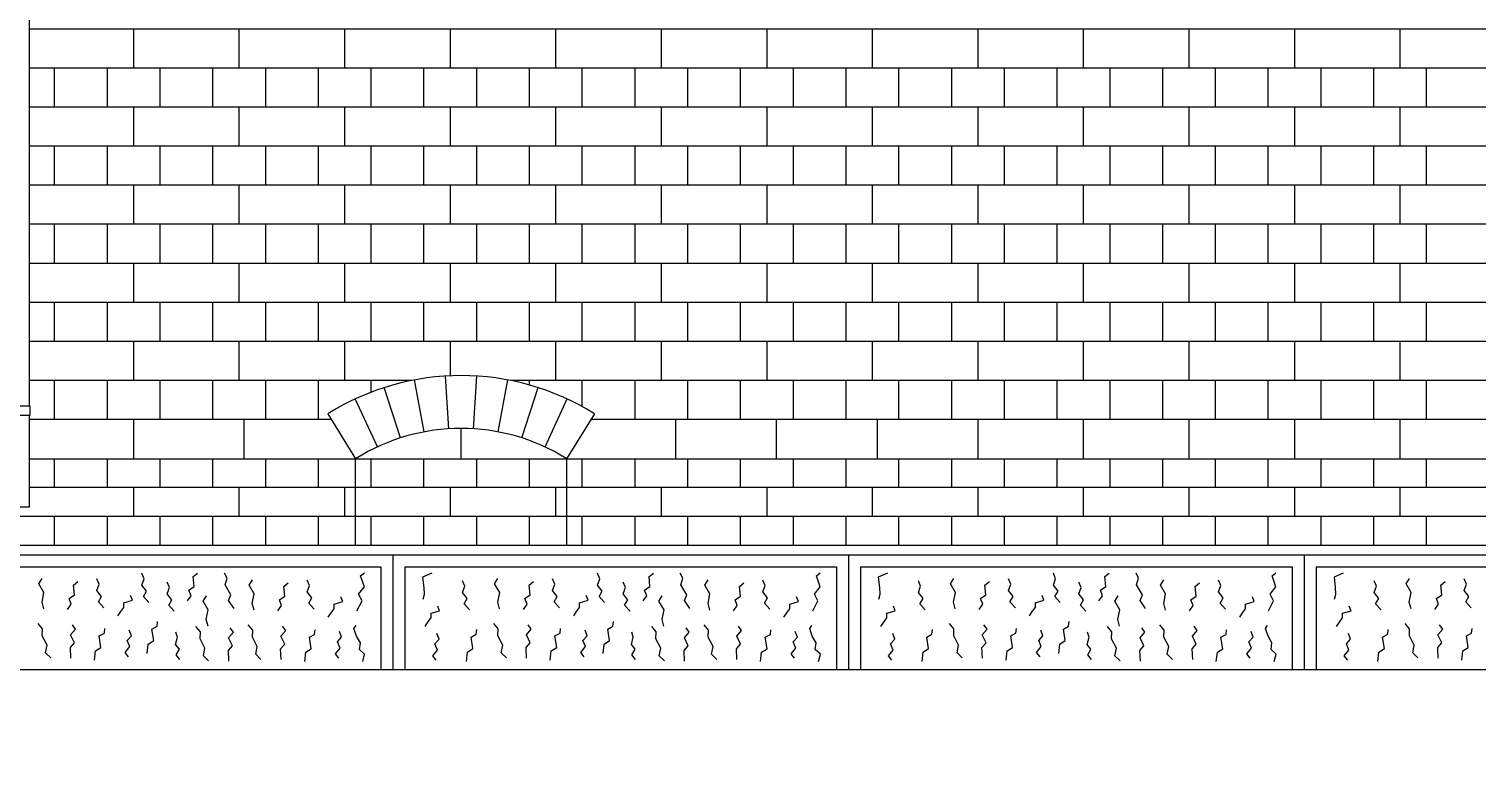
# Model space of a CAD drawing. Extents: x 138805 to 172445, y -129942 to -106182.
# Drawn here: x 148149 to 151167, y -122456 to -120921 of the extents above; entities that cross this region are included whole.
import ezdxf

# ---------------------------------------------------------------- set-up
doc = ezdxf.new("R2010")
doc.units = 0
doc.header["$LTSCALE"] = 50
doc.header["$MEASUREMENT"] = 0
for name, color, linetype in [('ele-3', 6, 'CONTINUOUS'), ('h', 5, 'CONTINUOUS'), ('HAT', 5, 'CONTINUOUS'), ('W-2', 2, 'CONTINUOUS'), ('WID', 4, 'CONTINUOUS')]:
    doc.layers.add(name, color=color, linetype=linetype)

msp = doc.modelspace()

# ---------------------------------------------------------------- linework, layer by layer
at = {"layer": 'ele-3'}
for p, q in [((148922.9, -121773.1), (148889.4, -121668.4)), ((148972.8, -121760.5), (148952.5, -121652.4)), ((149023.9, -121754.2), (149017.1, -121644.4)), ((149075.4, -121754.2), (149082.2, -121644.4)), ((149126.5, -121760.5), (149146.8, -121652.4)), ((149176.4, -121773.1), (149209.9, -121668.4)), ((148874.9, -121791.9), (148828.7, -121692)), ((149224.4, -121791.9), (149270.6, -121692)), ((148771.4, -121723), (148829.6, -121816.3)), ((149269.6, -121816.3), (149327.9, -121723)), ((148149.6, -121816.3), (148829.6, -121816.3)), ((149269.6, -121816.3), (151419.6, -121816.3)), ((148829.6, -121876.3), (148149.6, -121876.3)), ((151419.6, -121876.3), (149269.6, -121876.3)), ((148074.6, -121936.3), (148829.6, -121936.3)), ((149269.6, -121936.3), (151419.6, -121936.3))]:
    msp.add_line(p, q, dxfattribs=at)
for points in [[(148149.6, -121706.3), (148149.6, -120860.6)], [(148074.6, -121726.3), (148074.6, -121916.3), (148149.6, -121916.3), (148149.6, -121726.3)], [(148202.1, -121876.3), (148202.1, -121816.3)], [(148312.1, -121876.3), (148312.1, -121816.3)], [(148422.1, -121876.3), (148422.1, -121816.3)], [(148532.1, -121876.3), (148532.1, -121816.3)], [(148642.1, -121876.3), (148642.1, -121816.3)], [(148752.1, -121876.3), (148752.1, -121816.3)], [(149302.1, -121876.3), (149302.1, -121816.3)], [(149412.1, -121876.3), (149412.1, -121816.3)], [(149522.1, -121876.3), (149522.1, -121816.3)], [(149632.1, -121876.3), (149632.1, -121816.3)], [(149742.1, -121876.3), (149742.1, -121816.3)], [(149852.1, -121876.3), (149852.1, -121816.3)], [(149962.1, -121876.3), (149962.1, -121816.3)], [(150072.1, -121876.3), (150072.1, -121816.3)], [(150182.1, -121876.3), (150182.1, -121816.3)], [(150292.1, -121876.3), (150292.1, -121816.3)], [(150402.1, -121876.3), (150402.1, -121816.3)], [(150512.1, -121876.3), (150512.1, -121816.3)], [(150622.1, -121876.3), (150622.1, -121816.3)], [(150732.1, -121876.3), (150732.1, -121816.3)], [(150842.1, -121876.3), (150842.1, -121816.3)], [(150952.1, -121876.3), (150952.1, -121816.3)], [(151062.1, -121876.3), (151062.1, -121816.3)], [(148367.1, -121936.3), (148367.1, -121876.3)], [(148587.1, -121936.3), (148587.1, -121876.3)], [(148807.1, -121936.3), (148807.1, -121876.3)], [(149467.1, -121936.3), (149467.1, -121876.3)], [(149687.1, -121936.3), (149687.1, -121876.3)], [(149907.1, -121936.3), (149907.1, -121876.3)], [(150127.1, -121936.3), (150127.1, -121876.3)], [(150347.1, -121936.3), (150347.1, -121876.3)], [(150567.1, -121936.3), (150567.1, -121876.3)], [(150787.1, -121936.3), (150787.1, -121876.3)], [(151007.1, -121936.3), (151007.1, -121876.3)], [(148202.1, -121996.3), (148202.1, -121936.3)], [(148312.1, -121996.3), (148312.1, -121936.3)], [(148422.1, -121996.3), (148422.1, -121936.3)], [(148532.1, -121996.3), (148532.1, -121936.3)], [(148642.1, -121996.3), (148642.1, -121936.3)], [(148752.1, -121996.3), (148752.1, -121936.3)], [(149302.1, -121996.3), (149302.1, -121936.3)], [(149412.1, -121996.3), (149412.1, -121936.3)], [(149522.1, -121996.3), (149522.1, -121936.3)], [(149632.1, -121996.3), (149632.1, -121936.3)], [(149742.1, -121996.3), (149742.1, -121936.3)], [(149852.1, -121996.3), (149852.1, -121936.3)], [(149962.1, -121996.3), (149962.1, -121936.3)], [(150072.1, -121996.3), (150072.1, -121936.3)], [(150182.1, -121996.3), (150182.1, -121936.3)], [(150292.1, -121996.3), (150292.1, -121936.3)], [(150402.1, -121996.3), (150402.1, -121936.3)], [(150512.1, -121996.3), (150512.1, -121936.3)], [(150622.1, -121996.3), (150622.1, -121936.3)], [(150732.1, -121996.3), (150732.1, -121936.3)], [(150842.1, -121996.3), (150842.1, -121936.3)], [(150952.1, -121996.3), (150952.1, -121936.3)], [(151062.1, -121996.3), (151062.1, -121936.3)]]:
    msp.add_lwpolyline(points, dxfattribs=at)
for radius in [525.7, 415.7]:
    msp.add_arc((149049.6, -122169), radius, 58.0436, 121.9564, dxfattribs=at)
at = {"layer": 'h'}
for p, q in [((153402.1, -120921.5), (148149.6, -120921.5)), ((153402.1, -121002.8), (148149.6, -121002.8)), ((153402.1, -121084.2), (148149.6, -121084.2)), ((153402.1, -121165.5), (148149.6, -121165.5)), ((153402.1, -121246.9), (148149.6, -121246.9)), ((153402.1, -121328.2), (148149.6, -121328.2)), ((153402.1, -121409.6), (148149.6, -121409.6)), ((153402.1, -121490.9), (148149.6, -121490.9)), ((153402.1, -121572.3), (148149.6, -121572.3)), ((148946.1, -121653.6), (148149.6, -121653.6)), ((151536.1, -121653.6), (149153.1, -121653.6)), ((148778.9, -121735), (148149.6, -121735)), ((151368.9, -121735), (149320.4, -121735))]:
    msp.add_line(p, q, dxfattribs=at)
for points in [[(148367.1, -121002.8), (148367.1, -120921.5)], [(148587.1, -121002.8), (148587.1, -120921.5)], [(148807.1, -121002.8), (148807.1, -120921.5)], [(149027.1, -121002.8), (149027.1, -120921.5)], [(149247.1, -121002.8), (149247.1, -120921.5)], [(149467.1, -121002.8), (149467.1, -120921.5)], [(149687.1, -121002.8), (149687.1, -120921.5)], [(149907.1, -121002.8), (149907.1, -120921.5)], [(150127.1, -121002.8), (150127.1, -120921.5)], [(150347.1, -121002.8), (150347.1, -120921.5)], [(150567.1, -121002.8), (150567.1, -120921.5)], [(150787.1, -121002.8), (150787.1, -120921.5)], [(151007.1, -121002.8), (151007.1, -120921.5)], [(148202.1, -121084.2), (148202.1, -121002.8)], [(148312.1, -121084.2), (148312.1, -121002.8)], [(148422.1, -121084.2), (148422.1, -121002.8)], [(148532.1, -121084.2), (148532.1, -121002.8)], [(148642.1, -121084.2), (148642.1, -121002.8)], [(148752.1, -121084.2), (148752.1, -121002.8)], [(148862.1, -121084.2), (148862.1, -121002.8)], [(148972.1, -121084.2), (148972.1, -121002.8)], [(149082.1, -121084.2), (149082.1, -121002.8)], [(149192.1, -121084.2), (149192.1, -121002.8)], [(149302.1, -121084.2), (149302.1, -121002.8)], [(149412.1, -121084.2), (149412.1, -121002.8)], [(149522.1, -121084.2), (149522.1, -121002.8)], [(149632.1, -121084.2), (149632.1, -121002.8)], [(149742.1, -121084.2), (149742.1, -121002.8)], [(149852.1, -121084.2), (149852.1, -121002.8)], [(149962.1, -121084.2), (149962.1, -121002.8)], [(150072.1, -121084.2), (150072.1, -121002.8)], [(150182.1, -121084.2), (150182.1, -121002.8)], [(150292.1, -121084.2), (150292.1, -121002.8)], [(150402.1, -121084.2), (150402.1, -121002.8)], [(150512.1, -121084.2), (150512.1, -121002.8)], [(150622.1, -121084.2), (150622.1, -121002.8)], [(150732.1, -121084.2), (150732.1, -121002.8)], [(150842.1, -121084.2), (150842.1, -121002.8)], [(150952.1, -121084.2), (150952.1, -121002.8)], [(151062.1, -121084.2), (151062.1, -121002.8)], [(148367.1, -121165.5), (148367.1, -121084.2)], [(148587.1, -121165.5), (148587.1, -121084.2)], [(148807.1, -121165.5), (148807.1, -121084.2)], [(149027.1, -121165.5), (149027.1, -121084.2)], [(149247.1, -121165.5), (149247.1, -121084.2)], [(149467.1, -121165.5), (149467.1, -121084.2)], [(149687.1, -121165.5), (149687.1, -121084.2)], [(149907.1, -121165.5), (149907.1, -121084.2)], [(150127.1, -121165.5), (150127.1, -121084.2)], [(150347.1, -121165.5), (150347.1, -121084.2)], [(150567.1, -121165.5), (150567.1, -121084.2)], [(150787.1, -121165.5), (150787.1, -121084.2)], [(151007.1, -121165.5), (151007.1, -121084.2)], [(148202.1, -121246.9), (148202.1, -121165.5)], [(148312.1, -121246.9), (148312.1, -121165.5)], [(148422.1, -121246.9), (148422.1, -121165.5)], [(148532.1, -121246.9), (148532.1, -121165.5)], [(148642.1, -121246.9), (148642.1, -121165.5)], [(148752.1, -121246.9), (148752.1, -121165.5)], [(148862.1, -121246.9), (148862.1, -121165.5)], [(148972.1, -121246.9), (148972.1, -121165.5)], [(149082.1, -121246.9), (149082.1, -121165.5)], [(149192.1, -121246.9), (149192.1, -121165.5)], [(149302.1, -121246.9), (149302.1, -121165.5)], [(149412.1, -121246.9), (149412.1, -121165.5)], [(149522.1, -121246.9), (149522.1, -121165.5)], [(149632.1, -121246.9), (149632.1, -121165.5)], [(149742.1, -121246.9), (149742.1, -121165.5)], [(149852.1, -121246.9), (149852.1, -121165.5)], [(149962.1, -121246.9), (149962.1, -121165.5)], [(150072.1, -121246.9), (150072.1, -121165.5)], [(150182.1, -121246.9), (150182.1, -121165.5)], [(150292.1, -121246.9), (150292.1, -121165.5)], [(150402.1, -121246.9), (150402.1, -121165.5)], [(150512.1, -121246.9), (150512.1, -121165.5)], [(150622.1, -121246.9), (150622.1, -121165.5)], [(150732.1, -121246.9), (150732.1, -121165.5)], [(150842.1, -121246.9), (150842.1, -121165.5)], [(150952.1, -121246.9), (150952.1, -121165.5)], [(151062.1, -121246.9), (151062.1, -121165.5)], [(148367.1, -121328.2), (148367.1, -121246.9)], [(148587.1, -121328.2), (148587.1, -121246.9)], [(148807.1, -121328.2), (148807.1, -121246.9)], [(149027.1, -121328.2), (149027.1, -121246.9)], [(149247.1, -121328.2), (149247.1, -121246.9)], [(149467.1, -121328.2), (149467.1, -121246.9)], [(149687.1, -121328.2), (149687.1, -121246.9)], [(149907.1, -121328.2), (149907.1, -121246.9)], [(150127.1, -121328.2), (150127.1, -121246.9)], [(150347.1, -121328.2), (150347.1, -121246.9)], [(150567.1, -121328.2), (150567.1, -121246.9)], [(150787.1, -121328.2), (150787.1, -121246.9)], [(151007.1, -121328.2), (151007.1, -121246.9)], [(148202.1, -121409.6), (148202.1, -121328.2)], [(148312.1, -121409.6), (148312.1, -121328.2)], [(148422.1, -121409.6), (148422.1, -121328.2)], [(148532.1, -121409.6), (148532.1, -121328.2)], [(148642.1, -121409.6), (148642.1, -121328.2)], [(148752.1, -121409.6), (148752.1, -121328.2)], [(148862.1, -121409.6), (148862.1, -121328.2)], [(148972.1, -121409.6), (148972.1, -121328.2)], [(149082.1, -121409.6), (149082.1, -121328.2)], [(149192.1, -121409.6), (149192.1, -121328.2)], [(149302.1, -121409.6), (149302.1, -121328.2)], [(149412.1, -121409.6), (149412.1, -121328.2)], [(149522.1, -121409.6), (149522.1, -121328.2)], [(149632.1, -121409.6), (149632.1, -121328.2)], [(149742.1, -121409.6), (149742.1, -121328.2)], [(149852.1, -121409.6), (149852.1, -121328.2)], [(149962.1, -121409.6), (149962.1, -121328.2)], [(150072.1, -121409.6), (150072.1, -121328.2)], [(150182.1, -121409.6), (150182.1, -121328.2)], [(150292.1, -121409.6), (150292.1, -121328.2)], [(150402.1, -121409.6), (150402.1, -121328.2)], [(150512.1, -121409.6), (150512.1, -121328.2)], [(150622.1, -121409.6), (150622.1, -121328.2)], [(150732.1, -121409.6), (150732.1, -121328.2)], [(150842.1, -121409.6), (150842.1, -121328.2)], [(150952.1, -121409.6), (150952.1, -121328.2)], [(151062.1, -121409.6), (151062.1, -121328.2)], [(148367.1, -121490.9), (148367.1, -121409.6)], [(148587.1, -121490.9), (148587.1, -121409.6)], [(148807.1, -121490.9), (148807.1, -121409.6)], [(149027.1, -121490.9), (149027.1, -121409.6)], [(149247.1, -121490.9), (149247.1, -121409.6)], [(149467.1, -121490.9), (149467.1, -121409.6)], [(149687.1, -121490.9), (149687.1, -121409.6)], [(149907.1, -121490.9), (149907.1, -121409.6)], [(150127.1, -121490.9), (150127.1, -121409.6)], [(150347.1, -121490.9), (150347.1, -121409.6)], [(150567.1, -121490.9), (150567.1, -121409.6)], [(150787.1, -121490.9), (150787.1, -121409.6)], [(151007.1, -121490.9), (151007.1, -121409.6)], [(148202.1, -121572.3), (148202.1, -121490.9)], [(148312.1, -121572.3), (148312.1, -121490.9)], [(148422.1, -121572.3), (148422.1, -121490.9)], [(148532.1, -121572.3), (148532.1, -121490.9)], [(148642.1, -121572.3), (148642.1, -121490.9)], [(148752.1, -121572.3), (148752.1, -121490.9)], [(148862.1, -121572.3), (148862.1, -121490.9)], [(148972.1, -121572.3), (148972.1, -121490.9)], [(149082.1, -121572.3), (149082.1, -121490.9)], [(149192.1, -121572.3), (149192.1, -121490.9)], [(149302.1, -121572.3), (149302.1, -121490.9)], [(149412.1, -121572.3), (149412.1, -121490.9)], [(149522.1, -121572.3), (149522.1, -121490.9)], [(149632.1, -121572.3), (149632.1, -121490.9)], [(149742.1, -121572.3), (149742.1, -121490.9)], [(149852.1, -121572.3), (149852.1, -121490.9)], [(149962.1, -121572.3), (149962.1, -121490.9)], [(150072.1, -121572.3), (150072.1, -121490.9)], [(150182.1, -121572.3), (150182.1, -121490.9)], [(150292.1, -121572.3), (150292.1, -121490.9)], [(150402.1, -121572.3), (150402.1, -121490.9)], [(150512.1, -121572.3), (150512.1, -121490.9)], [(150622.1, -121572.3), (150622.1, -121490.9)], [(150732.1, -121572.3), (150732.1, -121490.9)], [(150842.1, -121572.3), (150842.1, -121490.9)], [(150952.1, -121572.3), (150952.1, -121490.9)], [(151062.1, -121572.3), (151062.1, -121490.9)], [(148367.1, -121653.6), (148367.1, -121572.3)], [(148587.1, -121653.6), (148587.1, -121572.3)], [(148807.1, -121653.6), (148807.1, -121572.3)], [(149027.1, -121643.8), (149027.1, -121572.3)], [(149247.1, -121653.6), (149247.1, -121572.3)], [(149467.1, -121653.6), (149467.1, -121572.3)], [(149687.1, -121653.6), (149687.1, -121572.3)], [(149907.1, -121653.6), (149907.1, -121572.3)], [(150127.1, -121653.6), (150127.1, -121572.3)], [(150347.1, -121653.6), (150347.1, -121572.3)], [(150567.1, -121653.6), (150567.1, -121572.3)], [(150787.1, -121653.6), (150787.1, -121572.3)], [(151007.1, -121653.6), (151007.1, -121572.3)], [(148202.1, -121735), (148202.1, -121653.6)], [(148312.1, -121735), (148312.1, -121653.6)], [(148422.1, -121735), (148422.1, -121653.6)], [(148532.1, -121735), (148532.1, -121653.6)], [(148642.1, -121735), (148642.1, -121653.6)], [(148752.1, -121735), (148752.1, -121653.6)], [(148862.1, -121677.9), (148862.1, -121653.6)], [(149192.1, -121663), (149192.1, -121653.6)], [(149302.1, -121708), (149302.1, -121653.6)], [(149412.1, -121735), (149412.1, -121653.6)], [(149522.1, -121735), (149522.1, -121653.6)], [(149632.1, -121735), (149632.1, -121653.6)], [(149742.1, -121735), (149742.1, -121653.6)], [(149852.1, -121735), (149852.1, -121653.6)], [(149962.1, -121735), (149962.1, -121653.6)], [(150072.1, -121735), (150072.1, -121653.6)], [(150182.1, -121735), (150182.1, -121653.6)], [(150292.1, -121735), (150292.1, -121653.6)], [(150402.1, -121735), (150402.1, -121653.6)], [(150512.1, -121735), (150512.1, -121653.6)], [(150622.1, -121735), (150622.1, -121653.6)], [(150732.1, -121735), (150732.1, -121653.6)], [(150842.1, -121735), (150842.1, -121653.6)], [(150952.1, -121735), (150952.1, -121653.6)], [(151062.1, -121735), (151062.1, -121653.6)], [(148367.1, -121816.3), (148367.1, -121735)], [(148597.1, -121816.3), (148597.1, -121735)], [(149497.1, -121816.3), (149497.1, -121735)], [(149707.1, -121816.3), (149707.1, -121735)], [(149917.1, -121816.3), (149917.1, -121735)], [(150127.1, -121816.3), (150127.1, -121735)], [(150347.1, -121816.3), (150347.1, -121735)], [(150567.1, -121816.3), (150567.1, -121735)], [(150787.1, -121816.3), (150787.1, -121735)], [(151007.1, -121816.3), (151007.1, -121735)], [(148179.6, -122129.1), (148175.9, -122115), (148179.9, -122094.8), (148169.3, -122076.9), (148176.3, -122066.1)], [(148304.8, -122127), (148293.5, -122114.7), (148300, -122103.4), (148290.3, -122091), (148295.1, -122077.5), (148290.3, -122066.2)], [(148398.5, -122115.7), (148387.2, -122103.4), (148393.7, -122092), (148384, -122079.7), (148388.8, -122066.2), (148384, -122054.9)], [(148479, -122112.7), (148486.6, -122101.6), (148482, -122089.9), (148493.2, -122082.2), (148491.2, -122061.9), (148500.3, -122054.8)], [(148576.1, -122128.3), (148564.9, -122111.6), (148569.7, -122099.7), (148557.4, -122078.7), (148561.5, -122065.1), (148556.4, -122054.9)], [(148832.4, -122133.1), (148843, -122112.4), (148835.8, -122098.4), (148847.8, -122083), (148840.1, -122060.4), (148847.8, -122054.1)], [(148988.4, -122054.8), (148969, -122063.4), (148971.7, -122084.4), (148972.2, -122099), (148969.5, -122109.7)], [(149129.6, -122129.1), (149125.9, -122115), (149129.9, -122094.8), (149119.3, -122076.9), (149126.3, -122066.1)], [(149254.8, -122127), (149243.5, -122114.7), (149250, -122103.4), (149240.3, -122091), (149245.1, -122077.5), (149240.3, -122066.2)], [(149348.5, -122115.7), (149337.2, -122103.4), (149343.7, -122092), (149334, -122079.7), (149338.8, -122066.2), (149334, -122054.9)], [(149429, -122112.7), (149436.6, -122101.6), (149432, -122089.9), (149443.2, -122082.2), (149441.2, -122061.9), (149450.3, -122054.8)], [(149526.1, -122128.3), (149514.9, -122111.6), (149519.7, -122099.7), (149507.4, -122078.7), (149511.5, -122065.1), (149506.4, -122054.9)], [(149782.4, -122133.1), (149793, -122112.4), (149785.8, -122098.4), (149797.8, -122083), (149790.1, -122060.4), (149797.8, -122054.1)], [(149938.4, -122054.8), (149919, -122063.4), (149921.7, -122084.4), (149922.2, -122099), (149919.5, -122109.7)], [(150079.6, -122129.1), (150075.9, -122115), (150079.9, -122094.8), (150069.3, -122076.9), (150076.3, -122066.1)], [(150204.8, -122127), (150193.5, -122114.7), (150200, -122103.4), (150190.3, -122091), (150195.1, -122077.5), (150190.3, -122066.2)], [(150298.5, -122115.7), (150287.2, -122103.4), (150293.7, -122092), (150284, -122079.7), (150288.8, -122066.2), (150284, -122054.9)], [(150379, -122112.7), (150386.6, -122101.6), (150382, -122089.9), (150393.2, -122082.2), (150391.2, -122061.9), (150400.3, -122054.8)], [(150476.1, -122128.3), (150464.9, -122111.6), (150469.7, -122099.7), (150457.4, -122078.7), (150461.5, -122065.1), (150456.4, -122054.9)], [(150732.4, -122133.1), (150743, -122112.4), (150735.8, -122098.4), (150747.8, -122083), (150740.1, -122060.4), (150747.8, -122054.1)], [(150888.4, -122054.8), (150869, -122063.4), (150871.7, -122084.4), (150872.2, -122099), (150869.5, -122109.7)], [(151029.6, -122129.1), (151025.9, -122115), (151029.9, -122094.8), (151019.3, -122076.9), (151026.3, -122066.1)], [(151154.8, -122127), (151143.5, -122114.7), (151150, -122103.4), (151140.3, -122091), (151145.1, -122077.5), (151140.3, -122066.2)], [(148229.3, -122130.2), (148236.9, -122119), (148232.3, -122107.3), (148243.5, -122099.7), (148241.5, -122079.4), (148250.6, -122072.3)], [(148451.6, -122134.1), (148440.3, -122121.7), (148446.8, -122110.4), (148437.1, -122098), (148441.9, -122084.6), (148437.1, -122073.2)], [(148617.8, -122131.9), (148614.2, -122117.8), (148618.1, -122097.6), (148607.6, -122079.7), (148614.6, -122068.9)], [(148667.5, -122133), (148675.1, -122121.8), (148670.6, -122110.2), (148681.8, -122102.5), (148679.7, -122082.2), (148688.9, -122075.1)], [(148743.1, -122129.9), (148731.8, -122117.5), (148738.2, -122106.2), (148728.5, -122093.8), (148733.4, -122080.3), (148728.5, -122069)], [(149067.1, -122131.3), (149055.8, -122118.9), (149062.3, -122107.6), (149052.6, -122095.2), (149057.4, -122081.7), (149052.6, -122070.4)], [(149179.3, -122130.2), (149186.9, -122119), (149182.3, -122107.3), (149193.5, -122099.7), (149191.5, -122079.4), (149200.6, -122072.3)], [(149401.6, -122134.1), (149390.3, -122121.7), (149396.8, -122110.4), (149387.1, -122098), (149391.9, -122084.6), (149387.1, -122073.2)], [(149567.8, -122131.9), (149564.2, -122117.8), (149568.1, -122097.6), (149557.6, -122079.7), (149564.6, -122068.9)], [(149617.5, -122133), (149625.1, -122121.8), (149620.6, -122110.2), (149631.8, -122102.5), (149629.7, -122082.2), (149638.9, -122075.1)], [(149693.1, -122129.9), (149681.8, -122117.5), (149688.2, -122106.2), (149678.5, -122093.8), (149683.4, -122080.3), (149678.5, -122069)], [(150017.1, -122131.3), (150005.8, -122118.9), (150012.3, -122107.6), (150002.6, -122095.2), (150007.4, -122081.7), (150002.6, -122070.4)], [(150129.3, -122130.2), (150136.9, -122119), (150132.3, -122107.3), (150143.5, -122099.7), (150141.5, -122079.4), (150150.6, -122072.3)], [(150351.6, -122134.1), (150340.3, -122121.7), (150346.8, -122110.4), (150337.1, -122098), (150341.9, -122084.6), (150337.1, -122073.2)], [(150517.8, -122131.9), (150514.2, -122117.8), (150518.1, -122097.6), (150507.6, -122079.7), (150514.6, -122068.9)], [(150567.5, -122133), (150575.1, -122121.8), (150570.6, -122110.2), (150581.8, -122102.5), (150579.7, -122082.2), (150588.9, -122075.1)], [(150643.1, -122129.9), (150631.8, -122117.5), (150638.2, -122106.2), (150628.5, -122093.8), (150633.4, -122080.3), (150628.5, -122069)], [(150967.1, -122131.3), (150955.8, -122118.9), (150962.3, -122107.6), (150952.6, -122095.2), (150957.4, -122081.7), (150952.6, -122070.4)], [(151079.3, -122130.2), (151086.9, -122119), (151082.3, -122107.3), (151093.5, -122099.7), (151091.5, -122079.4), (151100.6, -122072.3)], [(148334.1, -122143.9), (148340.1, -122134.8), (148346.5, -122126.2), (148346.5, -122116.5), (148364.3, -122111.1), (148360.5, -122101.4)], [(148522.1, -122165.2), (148518.4, -122151.1), (148522.4, -122130.8), (148511.8, -122113), (148518.8, -122102.2)], [(148772.4, -122146.7), (148778.3, -122137.6), (148784.8, -122129), (148784.8, -122119.3), (148802.6, -122113.9), (148798.8, -122104.2)], [(148974.4, -122165.7), (148980.3, -122156.6), (148986.8, -122148), (148986.8, -122138.3), (149004.5, -122132.9), (149000.8, -122123.2)], [(149284.1, -122143.9), (149290.1, -122134.8), (149296.5, -122126.2), (149296.5, -122116.5), (149314.3, -122111.1), (149310.5, -122101.4)], [(149472.1, -122165.2), (149468.4, -122151.1), (149472.4, -122130.8), (149461.8, -122113), (149468.8, -122102.2)], [(149722.4, -122146.7), (149728.3, -122137.6), (149734.8, -122129), (149734.8, -122119.3), (149752.6, -122113.9), (149748.8, -122104.2)], [(149924.4, -122165.7), (149930.3, -122156.6), (149936.8, -122148), (149936.8, -122138.3), (149954.5, -122132.9), (149950.8, -122123.2)], [(150234.1, -122143.9), (150240.1, -122134.8), (150246.5, -122126.2), (150246.5, -122116.5), (150264.3, -122111.1), (150260.5, -122101.4)], [(150422.1, -122165.2), (150418.4, -122151.1), (150422.4, -122130.8), (150411.8, -122113), (150418.8, -122102.2)], [(150672.4, -122146.7), (150678.3, -122137.6), (150684.8, -122129), (150684.8, -122119.3), (150702.6, -122113.9), (150698.8, -122104.2)], [(150874.4, -122165.7), (150880.3, -122156.6), (150886.8, -122148), (150886.8, -122138.3), (150904.5, -122132.9), (150900.8, -122123.2)], [(148395.4, -122221.9), (148397.5, -122202.5), (148408.8, -122194.9), (148405.1, -122171.2), (148415.8, -122165.3), (148416.9, -122155.6)], [(149345.4, -122221.9), (149347.5, -122202.5), (149358.8, -122194.9), (149355.1, -122171.2), (149365.8, -122165.3), (149366.9, -122155.6)], [(150295.4, -122221.9), (150297.5, -122202.5), (150308.8, -122194.9), (150305.1, -122171.2), (150315.8, -122165.3), (150316.9, -122155.6)], [(148194, -122231.4), (148183.2, -122220.6), (148186.4, -122204.5), (148176.2, -122185.1), (148176.7, -122170.6), (148167.6, -122159.8)], [(148236.1, -122231.5), (148235.1, -122209.6), (148243.7, -122199.9), (148235.6, -122183.2), (148245.8, -122171.5), (148239.2, -122162.3)], [(148285.4, -122236.1), (148287.5, -122216.7), (148298.8, -122209.2), (148295.1, -122185.5), (148305.8, -122179.6), (148306.9, -122169.9)], [(148356.2, -122228.8), (148349.2, -122219.7), (148358.9, -122207.8), (148353.5, -122194.9), (148362.1, -122185.2), (148357.8, -122173.4)], [(148463.2, -122234.8), (148455.6, -122224.9), (148462.3, -122212.8), (148454.4, -122203), (148458.4, -122187.7), (148455, -122177.3)], [(148523.2, -122237.6), (148512.4, -122226.9), (148515.6, -122210.7), (148505.4, -122191.3), (148505.9, -122176.8), (148496.8, -122166)], [(148565.3, -122237.7), (148564.3, -122215.8), (148572.9, -122206.2), (148564.8, -122189.4), (148575, -122177.7), (148568.3, -122168.6)], [(148632.2, -122234.2), (148621.4, -122223.4), (148624.7, -122207.3), (148614.4, -122187.9), (148615, -122173.4), (148605.8, -122162.6)], [(148674.4, -122234.3), (148673.3, -122212.4), (148682, -122202.8), (148673.9, -122186), (148684, -122174.3), (148677.4, -122165.1)], [(148723.6, -122238.9), (148725.8, -122219.5), (148737.1, -122212), (148733.3, -122188.3), (148744.1, -122182.4), (148745.2, -122172.7)], [(148794.5, -122231.7), (148787.5, -122222.5), (148797.1, -122210.7), (148791.8, -122197.7), (148800.4, -122188), (148796.1, -122176.2)], [(148844.5, -122239), (148848.3, -122223.1), (148837.7, -122213.5), (148839.7, -122200), (148831.5, -122186), (148826.2, -122170.2), (148830.5, -122163.4)], [(148997.5, -122236.1), (148990.5, -122227), (149000.2, -122215.1), (148994.8, -122202.2), (149003.4, -122192.5), (148999.1, -122180.7)], [(149060.6, -122238.4), (149062.7, -122219), (149074, -122211.5), (149070.2, -122187.8), (149081, -122181.9), (149082.1, -122172.2)], [(149144, -122231.4), (149133.2, -122220.6), (149136.4, -122204.5), (149126.2, -122185.1), (149126.7, -122170.6), (149117.6, -122159.8)], [(149186.1, -122231.5), (149185.1, -122209.6), (149193.7, -122199.9), (149185.6, -122183.2), (149195.8, -122171.5), (149189.2, -122162.3)], [(149235.4, -122236.1), (149237.5, -122216.7), (149248.8, -122209.2), (149245.1, -122185.5), (149255.8, -122179.6), (149256.9, -122169.9)], [(149306.2, -122228.8), (149299.2, -122219.7), (149308.9, -122207.8), (149303.5, -122194.9), (149312.1, -122185.2), (149307.8, -122173.4)], [(149413.2, -122234.8), (149405.6, -122224.9), (149412.3, -122212.8), (149404.4, -122203), (149408.4, -122187.7), (149405, -122177.3)], [(149473.2, -122237.6), (149462.4, -122226.9), (149465.6, -122210.7), (149455.4, -122191.3), (149455.9, -122176.8), (149446.8, -122166)], [(149515.3, -122237.7), (149514.3, -122215.8), (149522.9, -122206.2), (149514.8, -122189.4), (149525, -122177.7), (149518.3, -122168.6)], [(149582.2, -122234.2), (149571.4, -122223.4), (149574.7, -122207.3), (149564.4, -122187.9), (149565, -122173.4), (149555.8, -122162.6)], [(149624.4, -122234.3), (149623.3, -122212.4), (149632, -122202.8), (149623.9, -122186), (149634, -122174.3), (149627.4, -122165.1)], [(149673.6, -122238.9), (149675.8, -122219.5), (149687.1, -122212), (149683.3, -122188.3), (149694.1, -122182.4), (149695.2, -122172.7)], [(149744.5, -122231.7), (149737.5, -122222.5), (149747.1, -122210.7), (149741.8, -122197.7), (149750.4, -122188), (149746.1, -122176.2)], [(149794.5, -122239), (149798.3, -122223.1), (149787.7, -122213.5), (149789.7, -122200), (149781.5, -122186), (149776.2, -122170.2), (149780.5, -122163.4)], [(149947.5, -122236.1), (149940.5, -122227), (149950.2, -122215.1), (149944.8, -122202.2), (149953.4, -122192.5), (149949.1, -122180.7)], [(150010.6, -122238.4), (150012.7, -122219), (150024, -122211.5), (150020.2, -122187.8), (150031, -122181.9), (150032.1, -122172.2)], [(150094, -122231.4), (150083.2, -122220.6), (150086.4, -122204.5), (150076.2, -122185.1), (150076.7, -122170.6), (150067.6, -122159.8)], [(150136.1, -122231.5), (150135.1, -122209.6), (150143.7, -122199.9), (150135.6, -122183.2), (150145.8, -122171.5), (150139.2, -122162.3)], [(150185.4, -122236.1), (150187.5, -122216.7), (150198.8, -122209.2), (150195.1, -122185.5), (150205.8, -122179.6), (150206.9, -122169.9)], [(150256.2, -122228.8), (150249.2, -122219.7), (150258.9, -122207.8), (150253.5, -122194.9), (150262.1, -122185.2), (150257.8, -122173.4)], [(150363.2, -122234.8), (150355.6, -122224.9), (150362.3, -122212.8), (150354.4, -122203), (150358.4, -122187.7), (150355, -122177.3)], [(150423.2, -122237.6), (150412.4, -122226.9), (150415.6, -122210.7), (150405.4, -122191.3), (150405.9, -122176.8), (150396.8, -122166)], [(150465.3, -122237.7), (150464.3, -122215.8), (150472.9, -122206.2), (150464.8, -122189.4), (150475, -122177.7), (150468.3, -122168.6)], [(150532.2, -122234.2), (150521.4, -122223.4), (150524.7, -122207.3), (150514.4, -122187.9), (150515, -122173.4), (150505.8, -122162.6)], [(150574.4, -122234.3), (150573.3, -122212.4), (150582, -122202.8), (150573.9, -122186), (150584, -122174.3), (150577.4, -122165.1)], [(150623.6, -122238.9), (150625.8, -122219.5), (150637.1, -122212), (150633.3, -122188.3), (150644.1, -122182.4), (150645.2, -122172.7)], [(150694.5, -122231.7), (150687.5, -122222.5), (150697.1, -122210.7), (150691.8, -122197.7), (150700.4, -122188), (150696.1, -122176.2)], [(150744.5, -122239), (150748.3, -122223.1), (150737.7, -122213.5), (150739.7, -122200), (150731.5, -122186), (150726.2, -122170.2), (150730.5, -122163.4)], [(150897.5, -122236.1), (150890.5, -122227), (150900.2, -122215.1), (150894.8, -122202.2), (150903.4, -122192.5), (150899.1, -122180.7)], [(150960.6, -122238.4), (150962.7, -122219), (150974, -122211.5), (150970.2, -122187.8), (150981, -122181.9), (150982.1, -122172.2)], [(151044, -122231.4), (151033.2, -122220.6), (151036.4, -122204.5), (151026.2, -122185.1), (151026.7, -122170.6), (151017.6, -122159.8)], [(151086.1, -122231.5), (151085.1, -122209.6), (151093.7, -122199.9), (151085.6, -122183.2), (151095.8, -122171.5), (151089.2, -122162.3)], [(151135.4, -122236.1), (151137.5, -122216.7), (151148.8, -122209.2), (151145.1, -122185.5), (151155.8, -122179.6), (151156.9, -122169.9)]]:
    msp.add_lwpolyline(points, dxfattribs=at)
at = {"layer": 'HAT'}
for p, q in [((144242.1, -121996.3), (153402.1, -121996.3)), ((147982.1, -122041.3), (148882.1, -122041.3)), ((148882.1, -122041.3), (148882.1, -122256.3)), ((148932.1, -122041.3), (148932.1, -122256.3)), ((148932.1, -122041.3), (149832.1, -122041.3)), ((149832.1, -122041.3), (149832.1, -122256.3)), ((149882.1, -122041.3), (149882.1, -122256.3)), ((149882.1, -122041.3), (150782.1, -122041.3)), ((150782.1, -122041.3), (150782.1, -122256.3)), ((150832.1, -122041.3), (150832.1, -122256.3)), ((150832.1, -122041.3), (151732.1, -122041.3))]:
    msp.add_line(p, q, dxfattribs=at)
at = {"layer": 'W-2'}
msp.add_lwpolyline([(154849.4, -122256.3), (143972.1, -122256.3), (143972.1, -122456.3), (143672.1, -122456.3), (143672.1, -122256.3), (142712.1, -122256.3)], dxfattribs=at)
at = {"layer": 'WID'}
for p, q in [((148829.6, -121816.3), (149269.6, -121816.3)), ((149269.6, -121876.3), (148829.6, -121876.3)), ((148829.6, -121936.3), (149269.6, -121936.3)), ((144182.1, -122016.3), (153462.1, -122016.3)), ((148907.1, -122016.3), (148907.1, -122256.3)), ((149857.1, -122016.3), (149857.1, -122256.3)), ((150807.1, -122016.3), (150807.1, -122256.3))]:
    msp.add_line(p, q, dxfattribs=at)
msp.add_lwpolyline([(148073.6, -121706.3), (148150.6, -121706.3), (148150.6, -121726.3), (148073.6, -121726.3)], close=True, dxfattribs=at)
for points in [[(149049.6, -121816.3), (149049.6, -121753.4)], [(148829.6, -121996.3), (148829.6, -121816.3)], [(148862.1, -121876.3), (148862.1, -121816.3)], [(148972.1, -121876.3), (148972.1, -121816.3)], [(149082.1, -121876.3), (149082.1, -121816.3)], [(149192.1, -121876.3), (149192.1, -121816.3)], [(149269.6, -121996.3), (149269.6, -121816.3)], [(149027.1, -121936.3), (149027.1, -121876.3)], [(149247.1, -121936.3), (149247.1, -121876.3)], [(148862.1, -121996.3), (148862.1, -121936.3)], [(148972.1, -121996.3), (148972.1, -121936.3)], [(149082.1, -121996.3), (149082.1, -121936.3)], [(149192.1, -121996.3), (149192.1, -121936.3)]]:
    msp.add_lwpolyline(points, dxfattribs=at)

doc.saveas('drawing.dxf')
